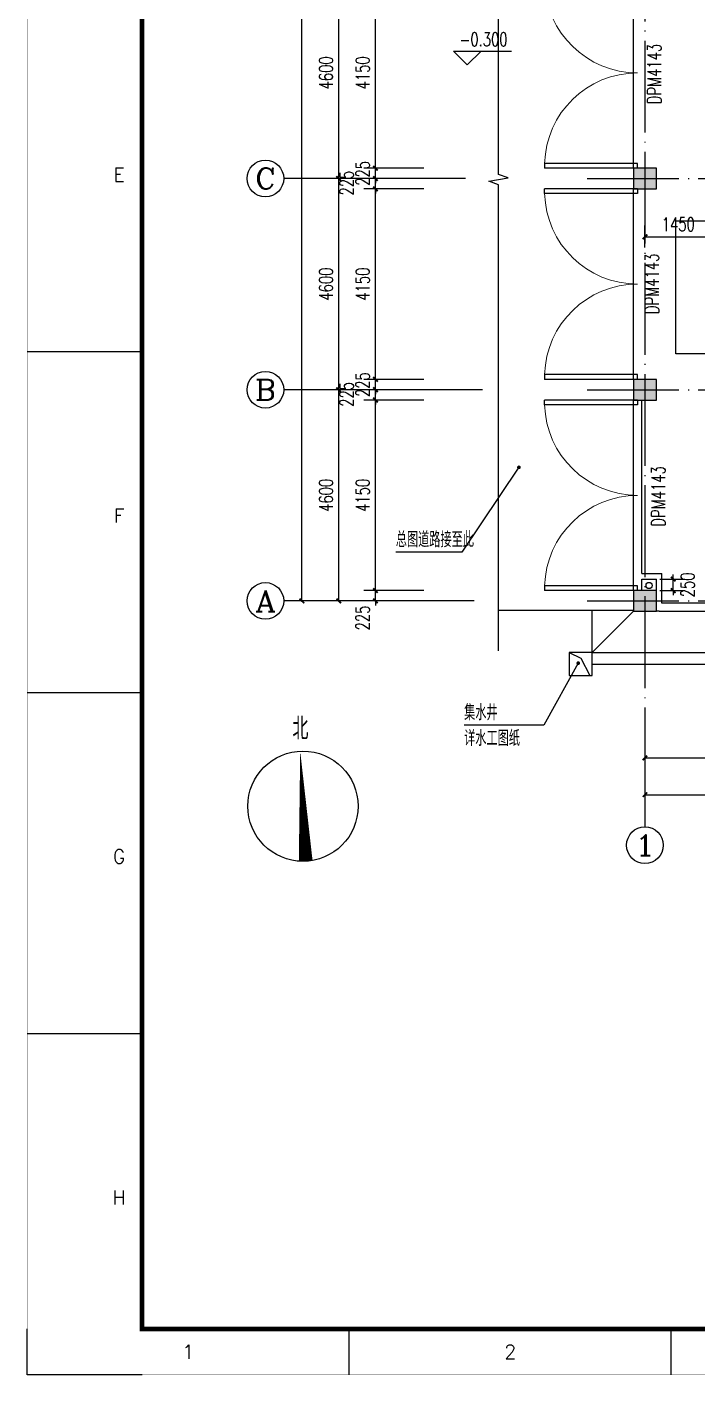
# Model space of a CAD drawing. Header units: millimetres. Extents: x 172649 to 472543, y 238332 to 449264.
# Drawn here: x 203398 to 217979, y 280914 to 310272 of the extents above; entities that cross this region are included whole.
import ezdxf
from ezdxf.enums import TextEntityAlignment as Align

# ---------------------------------------------------------------- set-up
doc = ezdxf.new("R2010")
doc.units = ezdxf.units.MM
doc.header["$LTSCALE"] = 1000
for name, pattern in [('CENTER', [2, 1.25, -0.25, 0.25, -0.25]), ('CONTINOUS', [0]), ('DOTE', [2.42, 2, -0.2, 0.02, -0.2])]:
    doc.linetypes.add(name, pattern=pattern)
for name, color, linetype in [('AXIS', 3, 'Continuous'), ('AXIS_TEXT', 7, 'Continuous'), ('COLUMN', 7, 'Continuous'), ('DIM_ELEV', 3, 'Continuous'), ('DIM_IDEN', 3, 'Continuous'), ('DIM_LEAD', 3, 'Continuous'), ('DIM_SYMB', 3, 'Continuous'), ('DOTE', 1, 'CENTER'), ('PUB_DIM', 3, 'Continuous'), ('PUB_HATCH', 8, 'Continuous'), ('PUB_TEXT', 7, 'Continuous'), ('STAIR', 2, 'Continuous'), ('WALL', 255, 'Continuous'), ('WINDOW', 2, 'Continuous'), ('WINDOW_TEXT', 7, 'Continuous'), ('门窗', 4, 'Continuous')]:
    doc.layers.add(name, color=color, linetype=linetype)
doc.styles.add('_TCH_AXIS', font='COMPLEX', dxfattribs={"bigfont": 'GBCBIG'})
doc.styles.add('_TCH_DIM', font='SIMPLEX', dxfattribs={"bigfont": 'GBCBIG'})
doc.styles.add('_TCH_DIM_T3', font='SIMPLEX', dxfattribs={"width": 0.705882, "bigfont": 'GBCBIG'})
doc.styles.add('_TCH_LABEL', font='COMPLEX', dxfattribs={"bigfont": 'GBCBIG'})
doc.styles.add('_TCH_WINDOW', font='SIMPLEX', dxfattribs={"height": 3.5, "bigfont": 'GBCBIG'})
doc.styles.get("Standard").update_dxf_attribs({"font": 'txt', "bigfont": 'gbcbig.shx'})
doc.dimstyles.new('_TCH_ARCH&&100', dxfattribs={"dimtxt": 297.5, "dimasz": 100, "dimexe": 250, "dimexo": 300, "dimgap": 126.25, "dimtad": 1, "dimdec": 0, "dimzin": 0, "dimdsep": 46, "dimtxsty": '_TCH_DIM_T3', "dimblk": 'ARCHTICK', "dimcen": 0.09, "dimclrt": 7, "dimazin": 2, "dimtfac": 1, "dimtdec": 0, "dimtix": 1, "dimtmove": 2, "dimatfit": 3, "dimfxl": 1, "dimtolj": 1, "dimtzin": 0, "dimarcsym": 0})

# ---------------------------------------------------------------- blocks, each defined once
blk = doc.blocks.new('GEDI_WK_A1')
at = {"color": 3}
for p, q in [((25, 222.75), (0, 222.75)), ((25, 148.5), (0, 148.5)), ((25, 74.25), (0, 74.25)), ((0, 0), (0, 10)), ((70.08, 0), (70.08, 10)), ((140.17, 0), (140.17, 10)), ((25, 0), (0, 0))]:
    blk.add_line(p, q, dxfattribs=at)
for points, const_width in [([(0, 0), (841, 0), (841, 594), (0, 594)], 0.1), ([(25, 10), (831, 10), (831, 584), (25, 584)], 1)]:
    blk.add_lwpolyline(points, close=True, dxfattribs=dict(at, const_width=const_width))
for s, p in [('E', (20, 259.88)), ('F', (20, 185.62)), ('G', (20, 111.38)), ('H', (20, 37.12))]:
    blk.add_text(s, height=3, dxfattribs=at).set_placement(p, align=Align.CENTER)
for s, p in [('1', (35.04, 5)), ('2', (105.12, 5))]:
    blk.add_text(s, height=3, dxfattribs=at).set_placement(p, align=Align.MIDDLE)
blk = doc.blocks.new('_ArchTick')
at = {"color": 0, "linetype": 'ByBlock', "const_width": 0.4}
blk.add_lwpolyline([(-0.5, -0.5), (0.5, 0.5)], dxfattribs=at)
blk = doc.blocks.new('*D100')
at = {"layer": 'DEFPOINTS', "color": 0}
for p in [(216870, 298247), (216870, 297997), (217461, 298247)]:
    blk.add_point(p, dxfattribs=at)
at = {"layer": 'PUB_DIM', "color": 0, "lineweight": -2}
for p, q in [((217461, 298247), (217461, 298347)), ((217170, 298247), (217711, 298247)), ((217170, 297997), (217711, 297997)), ((217461, 297997), (217461, 298247)), ((217461, 297997), (217461, 297897))]:
    blk.add_line(p, q, dxfattribs=at)
at = {"layer": 'PUB_DIM', "color": 0, "lineweight": -2, "xscale": 100, "yscale": 100, "zscale": 100}
for p, rotation in [((217461, 298247), 270), ((217461, 297997), 90)]:
    blk.add_blockref('_ArchTick', p, dxfattribs=dict(at, rotation=rotation))
at = {"layer": 'PUB_DIM', "color": 7, "insert": (217773, 298122), "char_height": 297.5, "attachment_point": 5, "rotation": 90, "style": '_TCH_DIM_T3'}
blk.add_mtext('\\A1;250', dxfattribs=at)
blk = doc.blocks.new('*D225')
at = {"layer": 'DEFPOINTS', "color": 0}
for p in [(218296, 305701), (216846, 305172), (218296, 305172)]:
    blk.add_point(p, dxfattribs=at)
at = {"layer": 'PUB_DIM', "color": 0, "lineweight": -2}
for p, q in [((216846, 305472), (216846, 305951)), ((218296, 305472), (218296, 305951)), ((216846, 305701), (218296, 305701))]:
    blk.add_line(p, q, dxfattribs=at)
at = {"layer": 'PUB_DIM', "color": 0, "lineweight": -2, "xscale": 100, "yscale": 100, "zscale": 100, "rotation": 180}
blk.add_blockref('_ArchTick', (216846, 305701), dxfattribs=at)
at = {"layer": 'PUB_DIM', "color": 0, "lineweight": -2, "xscale": 100, "yscale": 100, "zscale": 100}
blk.add_blockref('_ArchTick', (218296, 305701), dxfattribs=at)
at = {"layer": 'PUB_DIM', "color": 7, "insert": (217571, 305976), "char_height": 297.5, "attachment_point": 5, "style": '_TCH_DIM_T3'}
blk.add_mtext('\\A1;1450', dxfattribs=at)
blk = doc.blocks.new('*D632')
at = {"layer": 'DEFPOINTS', "color": 0}
for p in [(210981, 311347), (212337, 311347), (212337, 307197)]:
    blk.add_point(p, dxfattribs=at)
at = {"layer": 'PUB_DIM', "color": 0, "lineweight": -2}
for p, q in [((212037, 311347), (210731, 311347)), ((210981, 307197), (210981, 311347)), ((212037, 307197), (210731, 307197))]:
    blk.add_line(p, q, dxfattribs=at)
at = {"layer": 'PUB_DIM', "color": 0, "lineweight": -2, "xscale": 100, "yscale": 100, "zscale": 100}
for p, rotation in [((210981, 311347), 90), ((210981, 307197), 270)]:
    blk.add_blockref('_ArchTick', p, dxfattribs=dict(at, rotation=rotation))
at = {"layer": 'PUB_DIM', "color": 7, "insert": (210706, 309272), "char_height": 297.5, "attachment_point": 5, "rotation": 90, "style": '_TCH_DIM_T3'}
blk.add_mtext('\\A1;4150', dxfattribs=at)
blk = doc.blocks.new('*D633')
at = {"layer": 'DEFPOINTS', "color": 0}
for p in [(210981, 307197), (212337, 307197), (212337, 306972)]:
    blk.add_point(p, dxfattribs=at)
at = {"layer": 'PUB_DIM', "color": 0, "lineweight": -2}
for p, q in [((212037, 307197), (210731, 307197)), ((210981, 307197), (210981, 307297)), ((210981, 306972), (210981, 307197)), ((212037, 306972), (210731, 306972)), ((210981, 306972), (210981, 306872))]:
    blk.add_line(p, q, dxfattribs=at)
at = {"layer": 'PUB_DIM', "color": 0, "lineweight": -2, "xscale": 100, "yscale": 100, "zscale": 100}
for p, rotation in [((210981, 307197), 270), ((210981, 306972), 90)]:
    blk.add_blockref('_ArchTick', p, dxfattribs=dict(at, rotation=rotation))
at = {"layer": 'PUB_DIM', "color": 7, "insert": (210706, 307084), "char_height": 297.5, "attachment_point": 5, "rotation": 90, "style": '_TCH_DIM_T3'}
blk.add_mtext('\\A1;225', dxfattribs=at)
blk = doc.blocks.new('*D634')
at = {"layer": 'DEFPOINTS', "color": 0}
for p in [(210981, 306972), (212337, 306972), (212337, 306747)]:
    blk.add_point(p, dxfattribs=at)
at = {"layer": 'PUB_DIM', "color": 0, "lineweight": -2}
for p, q in [((212037, 306972), (210731, 306972)), ((210981, 306972), (210981, 307072)), ((210981, 306747), (210981, 306972)), ((212037, 306747), (210731, 306747)), ((210981, 306747), (210981, 306647))]:
    blk.add_line(p, q, dxfattribs=at)
at = {"layer": 'PUB_DIM', "color": 0, "lineweight": -2, "xscale": 100, "yscale": 100, "zscale": 100}
for p, rotation in [((210981, 306972), 270), ((210981, 306747), 90)]:
    blk.add_blockref('_ArchTick', p, dxfattribs=dict(at, rotation=rotation))
at = {"layer": 'PUB_DIM', "color": 7, "insert": (210356, 306872), "char_height": 297.5, "attachment_point": 5, "rotation": 90, "style": '_TCH_DIM_T3'}
blk.add_mtext('\\A1;225', dxfattribs=at)
blk = doc.blocks.new('*D635')
at = {"layer": 'DEFPOINTS', "color": 0}
for p in [(210981, 306747), (212337, 306747), (212337, 302597)]:
    blk.add_point(p, dxfattribs=at)
at = {"layer": 'PUB_DIM', "color": 0, "lineweight": -2}
for p, q in [((212037, 306747), (210731, 306747)), ((210981, 302597), (210981, 306747)), ((212037, 302597), (210731, 302597))]:
    blk.add_line(p, q, dxfattribs=at)
at = {"layer": 'PUB_DIM', "color": 0, "lineweight": -2, "xscale": 100, "yscale": 100, "zscale": 100}
for p, rotation in [((210981, 306747), 90), ((210981, 302597), 270)]:
    blk.add_blockref('_ArchTick', p, dxfattribs=dict(at, rotation=rotation))
at = {"layer": 'PUB_DIM', "color": 7, "insert": (210706, 304672), "char_height": 297.5, "attachment_point": 5, "rotation": 90, "style": '_TCH_DIM_T3'}
blk.add_mtext('\\A1;4150', dxfattribs=at)
blk = doc.blocks.new('*D636')
at = {"layer": 'DEFPOINTS', "color": 0}
for p in [(210981, 302597), (212337, 302597), (212337, 302372)]:
    blk.add_point(p, dxfattribs=at)
at = {"layer": 'PUB_DIM', "color": 0, "lineweight": -2}
for p, q in [((210981, 302597), (210981, 302697)), ((212037, 302597), (210731, 302597)), ((210981, 302372), (210981, 302597)), ((212037, 302372), (210731, 302372)), ((210981, 302372), (210981, 302272))]:
    blk.add_line(p, q, dxfattribs=at)
at = {"layer": 'PUB_DIM', "color": 0, "lineweight": -2, "xscale": 100, "yscale": 100, "zscale": 100}
for p, rotation in [((210981, 302597), 270), ((210981, 302372), 90)]:
    blk.add_blockref('_ArchTick', p, dxfattribs=dict(at, rotation=rotation))
at = {"layer": 'PUB_DIM', "color": 7, "insert": (210706, 302484), "char_height": 297.5, "attachment_point": 5, "rotation": 90, "style": '_TCH_DIM_T3'}
blk.add_mtext('\\A1;225', dxfattribs=at)
blk = doc.blocks.new('*D637')
at = {"layer": 'DEFPOINTS', "color": 0}
for p in [(210981, 302372), (212337, 302372), (212337, 302147)]:
    blk.add_point(p, dxfattribs=at)
at = {"layer": 'PUB_DIM', "color": 0, "lineweight": -2}
for p, q in [((210981, 302372), (210981, 302472)), ((212037, 302372), (210731, 302372)), ((212037, 302147), (210731, 302147)), ((210981, 302147), (210981, 302372)), ((210981, 302147), (210981, 302047))]:
    blk.add_line(p, q, dxfattribs=at)
at = {"layer": 'PUB_DIM', "color": 0, "lineweight": -2, "xscale": 100, "yscale": 100, "zscale": 100}
for p, rotation in [((210981, 302372), 270), ((210981, 302147), 90)]:
    blk.add_blockref('_ArchTick', p, dxfattribs=dict(at, rotation=rotation))
at = {"layer": 'PUB_DIM', "color": 7, "insert": (210356, 302272), "char_height": 297.5, "attachment_point": 5, "rotation": 90, "style": '_TCH_DIM_T3'}
blk.add_mtext('\\A1;225', dxfattribs=at)
blk = doc.blocks.new('*D638')
at = {"layer": 'DEFPOINTS', "color": 0}
for p in [(210981, 302147), (212337, 302147), (212337, 297997)]:
    blk.add_point(p, dxfattribs=at)
at = {"layer": 'PUB_DIM', "color": 0, "lineweight": -2}
for p, q in [((212037, 302147), (210731, 302147)), ((210981, 297997), (210981, 302147)), ((212037, 297997), (210731, 297997))]:
    blk.add_line(p, q, dxfattribs=at)
at = {"layer": 'PUB_DIM', "color": 0, "lineweight": -2, "xscale": 100, "yscale": 100, "zscale": 100}
for p, rotation in [((210981, 302147), 90), ((210981, 297997), 270)]:
    blk.add_blockref('_ArchTick', p, dxfattribs=dict(at, rotation=rotation))
at = {"layer": 'PUB_DIM', "color": 7, "insert": (210706, 300072), "char_height": 297.5, "attachment_point": 5, "rotation": 90, "style": '_TCH_DIM_T3'}
blk.add_mtext('\\A1;4150', dxfattribs=at)
blk = doc.blocks.new('*D639')
at = {"layer": 'DEFPOINTS', "color": 0}
for p in [(210981, 297997), (212337, 297997), (212337, 297772)]:
    blk.add_point(p, dxfattribs=at)
at = {"layer": 'PUB_DIM', "color": 0, "lineweight": -2}
for p, q in [((212037, 297997), (210731, 297997)), ((210981, 297997), (210981, 298097)), ((210981, 297772), (210981, 297997)), ((212037, 297772), (210731, 297772)), ((210981, 297772), (210981, 297672))]:
    blk.add_line(p, q, dxfattribs=at)
at = {"layer": 'PUB_DIM', "color": 0, "lineweight": -2, "xscale": 100, "yscale": 100, "zscale": 100}
for p, rotation in [((210981, 297997), 270), ((210981, 297772), 90)]:
    blk.add_blockref('_ArchTick', p, dxfattribs=dict(at, rotation=rotation))
at = {"layer": 'PUB_DIM', "color": 7, "insert": (210706, 297402), "char_height": 297.5, "attachment_point": 5, "rotation": 90, "style": '_TCH_DIM_T3'}
blk.add_mtext('\\A1;225', dxfattribs=at)
blk = doc.blocks.new('*D640')
at = {"layer": 'AXIS', "color": 0, "lineweight": -2}
for p, q in [((216846, 294895), (216846, 294103)), ((224346, 294895), (224346, 294103)), ((216846, 294353), (224346, 294353))]:
    blk.add_line(p, q, dxfattribs=at)
at = {"layer": 'DEFPOINTS', "color": 0}
for p in [(216846, 295195), (224346, 295195), (224346, 294353)]:
    blk.add_point(p, dxfattribs=at)
at = {"layer": 'AXIS', "color": 0, "lineweight": -2, "xscale": 100, "yscale": 100, "zscale": 100, "rotation": 180}
blk.add_blockref('_ArchTick', (216846, 294353), dxfattribs=at)
at = {"layer": 'AXIS', "color": 0, "lineweight": -2, "xscale": 100, "yscale": 100, "zscale": 100}
blk.add_blockref('_ArchTick', (224346, 294353), dxfattribs=at)
at = {"layer": 'AXIS', "color": 7, "insert": (220596, 294628), "char_height": 297.5, "attachment_point": 5, "style": '_TCH_DIM_T3'}
blk.add_mtext('\\A1;7500', dxfattribs=at)
blk = doc.blocks.new('*D642')
at = {"layer": 'AXIS', "color": 0, "lineweight": -2}
for p, q in [((216846, 294895), (216846, 293303)), ((230346, 294895), (230346, 293303)), ((216846, 293553), (230346, 293553))]:
    blk.add_line(p, q, dxfattribs=at)
at = {"layer": 'DEFPOINTS', "color": 0}
for p in [(216846, 295195), (230346, 295195), (230346, 293553)]:
    blk.add_point(p, dxfattribs=at)
at = {"layer": 'AXIS', "color": 0, "lineweight": -2, "xscale": 100, "yscale": 100, "zscale": 100, "rotation": 180}
blk.add_blockref('_ArchTick', (216846, 293553), dxfattribs=at)
at = {"layer": 'AXIS', "color": 0, "lineweight": -2, "xscale": 100, "yscale": 100, "zscale": 100}
blk.add_blockref('_ArchTick', (230346, 293553), dxfattribs=at)
at = {"layer": 'AXIS', "color": 7, "insert": (223596, 293828), "char_height": 297.5, "attachment_point": 5, "style": '_TCH_DIM_T3'}
blk.add_mtext('\\A1;13500', dxfattribs=at)
blk = doc.blocks.new('*D660')
at = {"layer": 'AXIS', "color": 0, "lineweight": -2}
for p, q in [((212381, 311572), (209931, 311572)), ((210181, 306972), (210181, 311572)), ((212381, 306972), (209931, 306972))]:
    blk.add_line(p, q, dxfattribs=at)
at = {"layer": 'DEFPOINTS', "color": 0}
for p in [(210181, 311572), (212681, 311572), (212681, 306972)]:
    blk.add_point(p, dxfattribs=at)
at = {"layer": 'AXIS', "color": 0, "lineweight": -2, "xscale": 100, "yscale": 100, "zscale": 100}
for p, rotation in [((210181, 311572), 90), ((210181, 306972), 270)]:
    blk.add_blockref('_ArchTick', p, dxfattribs=dict(at, rotation=rotation))
at = {"layer": 'AXIS', "color": 7, "insert": (209906, 309272), "char_height": 297.5, "attachment_point": 5, "rotation": 90, "style": '_TCH_DIM_T3'}
blk.add_mtext('\\A1;4600', dxfattribs=at)
blk = doc.blocks.new('*D661')
at = {"layer": 'AXIS', "color": 0, "lineweight": -2}
for p, q in [((212381, 306972), (209931, 306972)), ((210181, 302372), (210181, 306972)), ((212381, 302372), (209931, 302372))]:
    blk.add_line(p, q, dxfattribs=at)
at = {"layer": 'DEFPOINTS', "color": 0}
for p in [(210181, 306972), (212681, 306972), (212681, 302372)]:
    blk.add_point(p, dxfattribs=at)
at = {"layer": 'AXIS', "color": 0, "lineweight": -2, "xscale": 100, "yscale": 100, "zscale": 100}
for p, rotation in [((210181, 306972), 90), ((210181, 302372), 270)]:
    blk.add_blockref('_ArchTick', p, dxfattribs=dict(at, rotation=rotation))
at = {"layer": 'AXIS', "color": 7, "insert": (209906, 304672), "char_height": 297.5, "attachment_point": 5, "rotation": 90, "style": '_TCH_DIM_T3'}
blk.add_mtext('\\A1;4600', dxfattribs=at)
blk = doc.blocks.new('*D662')
at = {"layer": 'AXIS', "color": 0, "lineweight": -2}
for p, q in [((212381, 302372), (209931, 302372)), ((210181, 297772), (210181, 302372)), ((212381, 297772), (209931, 297772))]:
    blk.add_line(p, q, dxfattribs=at)
at = {"layer": 'DEFPOINTS', "color": 0}
for p in [(210181, 302372), (212681, 302372), (212681, 297772)]:
    blk.add_point(p, dxfattribs=at)
at = {"layer": 'AXIS', "color": 0, "lineweight": -2, "xscale": 100, "yscale": 100, "zscale": 100}
for p, rotation in [((210181, 302372), 90), ((210181, 297772), 270)]:
    blk.add_blockref('_ArchTick', p, dxfattribs=dict(at, rotation=rotation))
at = {"layer": 'AXIS', "color": 7, "insert": (209906, 300072), "char_height": 297.5, "attachment_point": 5, "rotation": 90, "style": '_TCH_DIM_T3'}
blk.add_mtext('\\A1;4600', dxfattribs=at)
blk = doc.blocks.new('*D663')
at = {"layer": 'AXIS', "color": 0, "lineweight": -2}
for p, q in [((212381, 327772), (209131, 327772)), ((209381, 297772), (209381, 327772)), ((212381, 297772), (209131, 297772))]:
    blk.add_line(p, q, dxfattribs=at)
at = {"layer": 'DEFPOINTS', "color": 0}
for p in [(209381, 327772), (212681, 327772), (212681, 297772)]:
    blk.add_point(p, dxfattribs=at)
at = {"layer": 'AXIS', "color": 0, "lineweight": -2, "xscale": 100, "yscale": 100, "zscale": 100}
for p, rotation in [((209381, 327772), 90), ((209381, 297772), 270)]:
    blk.add_blockref('_ArchTick', p, dxfattribs=dict(at, rotation=rotation))
at = {"layer": 'AXIS', "color": 7, "insert": (209106, 312772), "char_height": 297.5, "attachment_point": 5, "rotation": 90, "style": '_TCH_DIM_T3'}
blk.add_mtext('\\A1;30000', dxfattribs=at)
blk = doc.blocks.new('$DorLib2D$00000002')
for p, q in [((-0.5, 0), (-0.5, 0.4875)), ((-0.475, 0.4875), (-0.5, 0.4875)), ((-0.475, 0), (-0.475, 0.4875)), ((0.475, 0), (0.475, 0.4875)), ((0.475, 0.4875), (0.5, 0.4875)), ((0.5, 0), (0.5, 0.4875)), ((-0.5, 0), (-0.475, 0)), ((0.5, 0), (0.475, 0))]:
    blk.add_line(p, q)
at = {"lineweight": 13}
for centre, start, end in [((-0.4875, 0), 0, 88.53072), ((0.4875, 0), 91.46928, 180)]:
    blk.add_arc(centre, 0.4875, start, end, dxfattribs=at)
blk = doc.blocks.new('_FZH')
blk.add_lwpolyline([(-0.5, -0.5), (0.5, -0.5), (0.5, 0.5), (-0.5, 0.5)], close=True)
at = {"layer": 'PUB_HATCH'}
blk.add_solid([(-0.5, -0.5), (0.5, -0.5), (-0.5, 0.5), (0.5, 0.5)], dxfattribs=at)

msp = doc.modelspace()

# ---------------------------------------------------------------- linework, layer by layer
msp.add_circle((216936.3, 298108.6), 67.2)
at = {"layer": 'AXIS'}
for p, q in [((212938.1, 306971.9), (208986.1, 306971.9)), ((213312, 302371.9), (208986.1, 302371.9)), ((213126.9, 297771.9), (208986.1, 297771.9)), ((216845.7, 295195.4), (216845.7, 292853.2))]:
    msp.add_line(p, q, dxfattribs=at)
for centre in [(208586.1, 306971.9), (208586.1, 302371.9), (208586.1, 297771.9), (216845.7, 292453.2)]:
    msp.add_circle(centre, 400, dxfattribs=at)
at = {"layer": 'DIM_ELEV'}
for p, q in [((212980.5, 309447.9), (212680.5, 309747.9)), ((212680.5, 309747.9), (213942.4, 309747.9)), ((212980.5, 309447.9), (213280.5, 309747.9))]:
    msp.add_line(p, q, dxfattribs=at)
at = {"layer": 'DIM_IDEN'}
for p, q in [((214103.6, 300681.9), (212858.5, 298835.9)), ((212858.5, 298835.9), (211423.4, 298835.9))]:
    msp.add_line(p, q, dxfattribs=at)
at = {"layer": 'DIM_IDEN', "const_width": 40}
msp.add_lwpolyline([(214114.8, 300698.5, 1), (214092.4, 300665.3, 1)], format="xyb", close=True, dxfattribs=at)
at = {"layer": 'DIM_LEAD'}
for p, q in [((215395, 296417.4), (214643, 295069.2)), ((214643, 295069.2), (212910.7, 295069.2))]:
    msp.add_line(p, q, dxfattribs=at)
at = {"layer": 'DIM_LEAD', "const_width": 40}
msp.add_lwpolyline([(215404.8, 296434.9, 1), (215385.3, 296399.9, 1)], format="xyb", close=True, dxfattribs=at)
at = {"layer": 'DIM_SYMB'}
msp.add_lwpolyline([(213656.3, 296689.3), (213656.3, 306836.7), (213446.3, 306913.1), (213866.3, 306987.2), (213656.3, 307061.7), (213656.3, 317209.1)], dxfattribs=at)
msp.add_lwpolyline([(209463.5, 292103.4, 300, 0, 0), (209343.6, 294500.4, 0, 0, 0)], format="xyseb", dxfattribs=at)
msp.add_circle((209403.5, 293301.9), 1200, dxfattribs=at)
at = {"layer": 'DOTE', "linetype": 'DOTE'}
for p, q in [((216845.7, 329332.9), (216845.7, 295195.4)), ((215585.1, 306971.9), (232014.7, 306971.9)), ((215585.1, 302371.9), (232014.7, 302371.9)), ((215585.1, 297771.9), (232014.7, 297771.9))]:
    msp.add_line(p, q, dxfattribs=at)
at = {"layer": 'STAIR', "ltscale": 50}
for p, q in [((213656.3, 297571.9), (216595.7, 297571.9)), ((215695.7, 296646.9), (215695.7, 297571.9)), ((216595.7, 297546.9), (215695.7, 296646.9)), ((215695.7, 296646.9), (228595.7, 296646.9))]:
    msp.add_line(p, q, dxfattribs=at)
for points in [[(215695.7, 296146.9), (215695.7, 296646.9), (215195.7, 296646.9), (215195.7, 296146.9), (215695.7, 296146.9)], [(215195.7, 296646.9), (215451, 296524.6), (215645.7, 296146.9)], [(215695.7, 296396.9), (228595.7, 296396.9)]]:
    msp.add_lwpolyline(points, dxfattribs=at)
at = {"layer": 'WALL'}
for p, q in [((216595.7, 298306.6), (216595.7, 302146.9)), ((216775.7, 298366.6), (216775.7, 302146.9)), ((216595.7, 297996.9), (216595.7, 298306.6)), ((216775.7, 298366.6), (217215.7, 298366.6)), ((217215.7, 297726.9), (217215.7, 298366.6)), ((216775.7, 297996.9), (216775.7, 298246.6)), ((216775.7, 298246.6), (217095.7, 298246.6)), ((217095.7, 297726.9), (217095.7, 298246.6)), ((222645.7, 297726.9), (217215.7, 297726.9)), ((217155.7, 297546.9), (217095.7, 297546.9)), ((217155.7, 297546.9), (222645.7, 297546.9))]:
    msp.add_line(p, q, dxfattribs=at)
at = {"layer": 'WINDOW'}
for p, q in [((216595.7, 307196.9), (216595.7, 311346.9)), ((216595.7, 302596.9), (216595.7, 306746.9)), ((216595.7, 297996.9), (216595.7, 302146.9))]:
    msp.add_line(p, q, dxfattribs=at)
at = {"layer": '门窗', "linetype": 'CONTINOUS', "ltscale": 2000}
msp.add_lwpolyline([(217516.1, 303152.1), (217516.1, 306052.1), (229866.1, 306052.1), (229866.1, 303152.1)], close=True, dxfattribs=at)

# ---------------------------------------------------------------- block references
at = {"xscale": 100, "yscale": 100, "zscale": 100}
msp.add_blockref('GEDI_WK_A1', (203403, 280919.4), dxfattribs=at)
at = {"layer": 'COLUMN', "xscale": 450, "yscale": 500, "zscale": 500, "rotation": 270}
for p in [(216845.7, 306971.9), (216845.7, 302371.9), (216845.7, 297771.9)]:
    msp.add_blockref('_FZH', p, dxfattribs=at)
at = {"layer": 'WINDOW'}
ref = msp.add_blockref('$DorLib2D$00000002', (216685.7, 309271.9), dxfattribs=dict(at, xscale=4150, yscale=4150, zscale=4150, rotation=90))
ref.add_attrib('A', 'DPM4143', (217199.5, 308591.9), dxfattribs={"layer": 'WINDOW_TEXT', "height": 297.5, "rotation": 90, "style": '_TCH_WINDOW', "width": 0.705882})
ref = msp.add_blockref('$DorLib2D$00000002', (216685.7, 304671.9), dxfattribs=dict(at, xscale=4150, yscale=4150, zscale=4150, rotation=90))
ref.add_attrib('A', 'DPM4143', (217147.3, 304020.9), dxfattribs={"layer": 'WINDOW_TEXT', "height": 297.5, "rotation": 90, "style": '_TCH_WINDOW', "width": 0.705882})
ref = msp.add_blockref('$DorLib2D$00000002', (216685.7, 300071.9), dxfattribs=dict(at, xscale=4150, yscale=4150, zscale=4150, rotation=90))
ref.add_attrib('A', 'DPM4143', (217283.9, 299391.9), dxfattribs={"layer": 'WINDOW_TEXT', "height": 297.5, "rotation": 90, "style": '_TCH_WINDOW', "width": 0.705882})

# ---------------------------------------------------------------- texts
at = {"layer": 'AXIS_TEXT', "style": '_TCH_AXIS'}
for s, width, p, p2 in [('C', 1.4, (208359.8, 306745.7), (208812.3, 306745.7)), ('B', 1.235294, (208359.8, 302145.7), (208812.3, 302145.7)), ('A', 1.166667, (208359.8, 297545.7), (208812.3, 297545.7)), ('1', 2.333333, (216619.5, 292226.9), (217072, 292226.9))]:
    msp.add_text(s, height=452.5, dxfattribs=dict(at, width=width)).set_placement(p, p2, align=Align.FIT)
at = {"layer": 'PUB_TEXT', "style": '_TCH_DIM', "width": 0.705882}
msp.add_text('-0.300', height=297.5, dxfattribs=at).set_placement((212812.4, 309852.9))
at = {"layer": 'PUB_TEXT'}
for s, height, style, p in [('总图道路接至此', 337.59, '_TCH_LABEL', (211423.4, 298940.9)), ('集水井', 337.59, '_TCH_DIM', (212910.7, 295174.2)), ('北', 482.3, '_TCH_DIM', (209175, 294749.7)), ('详水工图纸', 337.59, '_TCH_DIM', (212910.7, 294614.2))]:
    msp.add_text(s, height=height, dxfattribs=dict(at, style=style)).set_placement(p)

# ---------------------------------------------------------------- dimensions: what is measured, and where the dimension line sits
at = {"layer": 'AXIS'}
for p1, p2, distance, text, picture, middle in [((212681.4, 297771.9), (212681.4, 327771.9), 3300, '30000', '*D663', (209106.4, 312771.9)), ((212681.4, 306971.9), (212681.4, 311571.9), 2500, '4600', '*D660', (209906.4, 309271.9)), ((212681.4, 302371.9), (212681.4, 306971.9), 2500, '4600', '*D661', (209906.4, 304671.9)), ((212681.4, 297771.9), (212681.4, 302371.9), 2500, '4600', '*D662', (209906.4, 300071.9)), ((216845.7, 295195.4), (224345.7, 295195.4), -842.2, '7500', '*D640', (220595.7, 294628.2)), ((216845.7, 295195.4), (230345.7, 295195.4), -1642.2, '13500', '*D642', (223595.7, 293828.2))]:
    dim = msp.add_aligned_dim(p1=p1, p2=p2, distance=distance, text=text, dimstyle='_TCH_ARCH&&100', dxfattribs=at)
    dim.commit()
    dim.dimension.update_dxf_attribs({"geometry": picture, "text_midpoint": middle})
at = {"layer": 'PUB_DIM'}
for p1, p2, distance, text, picture, middle in [((212337.1, 307196.9), (212337.1, 311346.9), 1356.3, '4150', '*D632', (210705.8, 309271.9)), ((212337.1, 306971.9), (212337.1, 307196.9), 1356.3, '225', '*D633', (210705.8, 307084.4)), ((212337.1, 302596.9), (212337.1, 306746.9), 1356.3, '4150', '*D635', (210705.8, 304671.9)), ((216845.7, 305172.1), (218296.1, 305172.1), 528.5, '1450', '*D225', (217570.9, 305975.6)), ((212337.1, 302371.9), (212337.1, 302596.9), 1356.3, '225', '*D636', (210705.8, 302484.4)), ((212337.1, 297996.9), (212337.1, 302146.9), 1356.3, '4150', '*D638', (210705.8, 300071.9))]:
    dim = msp.add_aligned_dim(p1=p1, p2=p2, distance=distance, text=text, dimstyle='_TCH_ARCH&&100', dxfattribs=at)
    dim.commit()
    dim.dimension.update_dxf_attribs({"geometry": picture, "text_midpoint": middle})
for base, p1, p2, text, picture, middle in [((210980.8, 306971.9), (212337.1, 306746.9), (212337.1, 306971.9), '225', '*D634', (210355.8, 306871.9)), ((210980.8, 302371.9), (212337.1, 302146.9), (212337.1, 302371.9), '225', '*D637', (210355.8, 302271.9)), ((217461.3, 298246.6), (216869.9, 297996.9), (216869.9, 298246.6), '250', '*D100', (217773.1, 298121.8)), ((210980.8, 297996.9), (212337.1, 297771.9), (212337.1, 297996.9), '225', '*D639', (210705.8, 297401.9))]:
    dim = msp.add_linear_dim(base=base, p1=p1, p2=p2, angle=90, text=text, dimstyle='_TCH_ARCH&&100', dxfattribs=at)
    dim.commit()
    dim.dimension.update_dxf_attribs({"geometry": picture, "text_midpoint": middle, "dimtype": 129})

doc.saveas('drawing.dxf')
